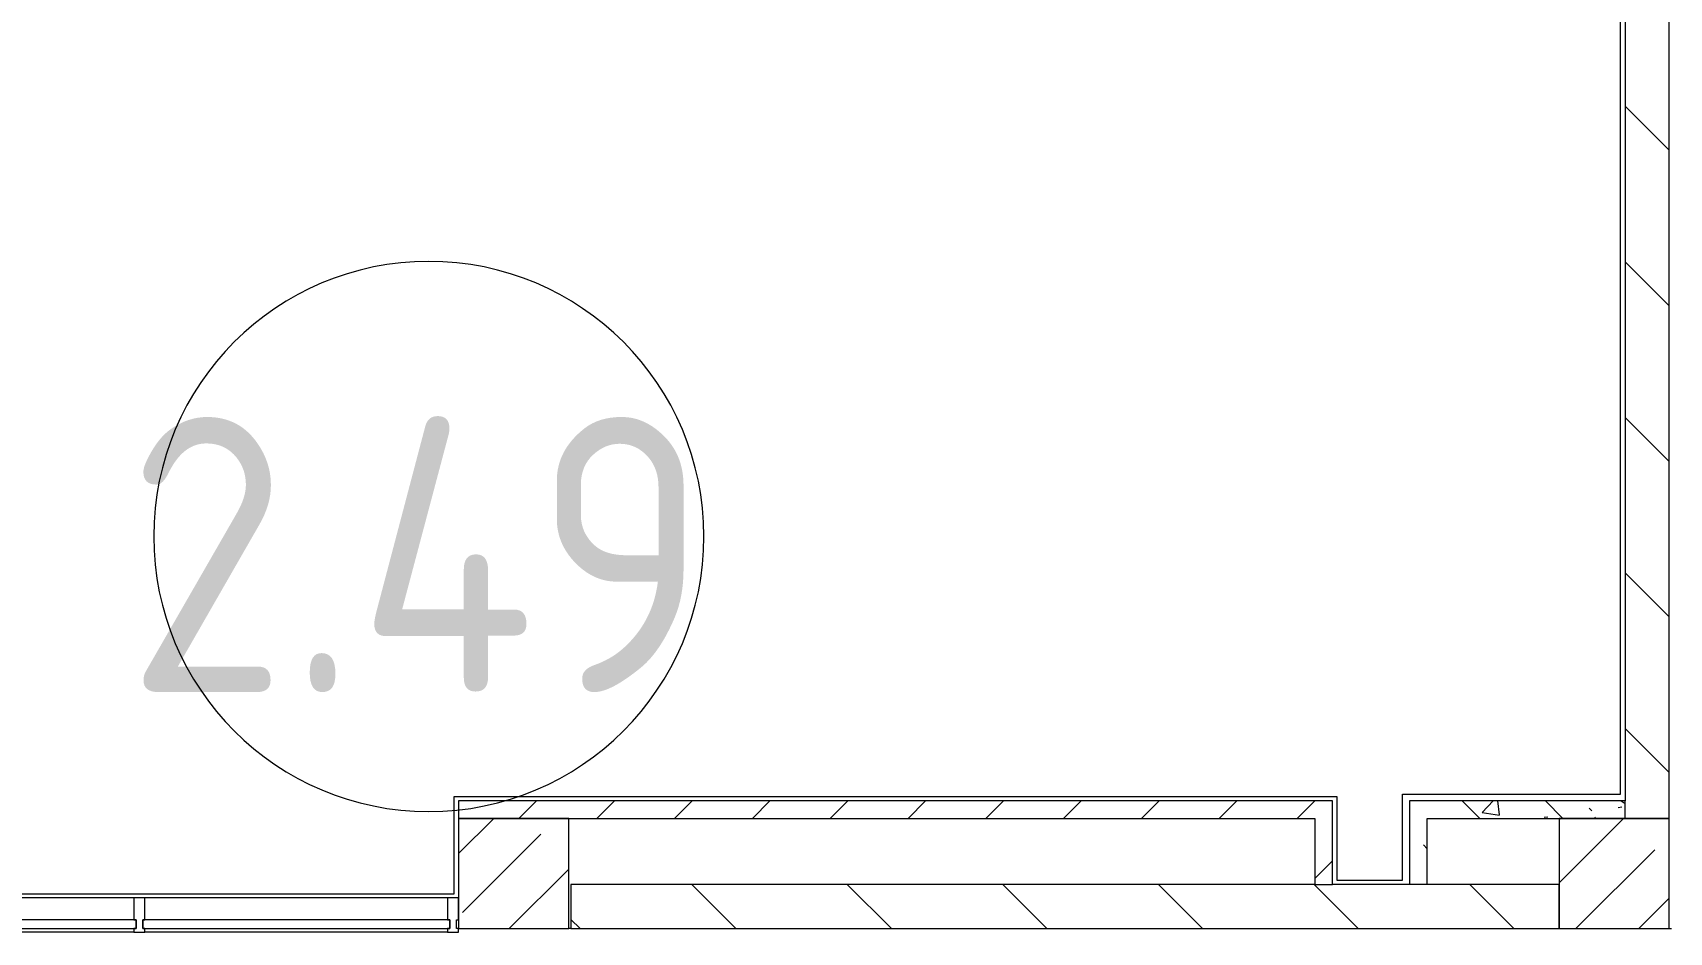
# Model space of a CAD drawing. Header units: millimetres. Extents: x 39815 to 261742, y -8553 to 29000.
# Drawn here: x 238347 to 245782, y 13383 to 17471 of the extents above; entities that cross this region are included whole.
import ezdxf

# ---------------------------------------------------------------- set-up
doc = ezdxf.new("R2010")
doc.units = ezdxf.units.MM
for name, color, linetype, lineweight in [('A-AREA-IDEN', 7, 'Continuous', 9), ('A-GLAZ-CURT-2', 7, 'Continuous', 5), ('A-GLAZ-CWMG-2', 7, 'Continuous', 5), ('A-WALL-2', 7, 'Continuous', 9), ('I-WALL-3', 7, 'Continuous', 5), ('S-COLS', 7, 'Continuous', 5)]:
    doc.layers.add(name, color=color, linetype=linetype, lineweight=lineweight)
doc.layers.add('A-FLOR-1', color=7, linetype='Continuous', lineweight=5, true_color=0xaaaaaa)
doc.layers.add('I-WALL-5', color=7, linetype='Continuous', lineweight=5, true_color=0x787878)
doc.styles.add('GOST Common_3', font='GOST_Common.ttf', dxfattribs={"width": 0.9, "height": 1250})
pattern_1 = [(135, (134731.94, 0), (-353.5534, -353.5534), [])]
pattern_2 = [(45, (134731.94, 0), (-285.1231, 285.1231), []), (45, (135017.06, 0), (-285.1231, 285.1231), [504.031, -100.806, 16.764, -84.042])]
pattern_3 = [(135, (134731.94, 0), (-377.1708, -377.1708), [533.4, -88.9, 17.78, -88.9]), (135, (134731.94, 376.94), (-377.1708, -377.1708), []), (50, (134731.94, 0), (637.6445, -55.7866), [66.675, -733.425]), (355, (134731.94, 0), (-123.3494, 668.6992), [53.34, -586.74]), (100.451, (134785.1, -4.65), (514.299, 612.908), [56.665, -623.315]), (46.184, (134731.94, 177.8), (948.7764, -147.1497), [100.012, -1100.137]), (96.636, (134811, 165.5), (830.909, 865.997), [84.998, -934.973]), (351.184, (134731.9, 177.8), (830.918, 865.988), [80.01, -880.11]), (21, (134820.84, 133.35), (530.6506, -357.9283), [66.675, -733.425]), (326, (134820.84, 133.35), (216.308, 644.6585), [53.34, -586.74]), (71.451, (134865.06, 103.5), (746.9596, 286.7243), [56.665, -623.315]), (37.5, (134731.94, 0), (10.81053, 295.9426), [16.764, -562.864, 16.764, -578.866, -588.962]), (37.5, (134731.94, 0), (10.81053, 295.9426), [-1175.258, 16.764, -572.198]), (7.5, (134731.94, 0), (233.8692, 350.63175), [16.764, -322.834, 16.764, -549.529, -224.472]), (7.5, (134731.94, 0), (233.8692, 350.63175), [-905.891, 16.764, -207.708]), (327.5, (134533.7, 0), (474.5678, -20.0513), [16.764, -205.486, 16.764, -676.656, -920.115]), (327.5, (134533.7, 0), (474.5678, -20.0513), [-915.67, 16.764, -903.351]), (317.5, (134444.8, 0), (518.4522, 88.9934), [16.764, -272.161, 16.764, -443.738, -653.415]), (317.5, (134444.8, 0), (518.4522, 88.9934), [-749.427, 16.764, -636.651])]
pattern_4 = [(45, (134731.94, 0), (-176.7767, 176.7767), [])]

# ---------------------------------------------------------------- blocks, each defined once
blk = doc.blocks.new('Прямоугольный импост - Импост структурный с накладкой - 160мм Темный-30756008-Общий план 2 этажа с размещением фрагментов 2_8-2_11')
at = {"layer": 'A-GLAZ-CWMG-2'}
for p, q in [((-50, 0), (-50, 17)), ((-50, 17), (0, 17)), ((-40, 0), (-50, 0)), ((-40, -40), (-40, 0)), ((0, 0), (-10, 0)), ((-10, 0), (-10, -40)), ((0, 17), (0, 0)), ((-50, -140), (-50, -40)), ((-50, -40), (-40, -40)), ((-10, -40), (0, -40)), ((0, -40), (0, -140)), ((0, -140), (-50, -140))]:
    blk.add_line(p, q, dxfattribs=at)
blk = doc.blocks.new('Системная панель - Стекло - 40мм-32427251-Общий план 2 этажа с размещением фрагментов 2_8-2_11')
at = {"layer": 'A-GLAZ-CURT-2'}
h = blk.add_hatch(dxfattribs=at)
h.set_pattern_fill('FP_188', color=256, style=0, pattern_type=2)
h.set_pattern_definition([(45, (-105312.5, -12900), (-1414.214, 1414.214), [1000, -3000]), (45, (-106312.5, -13400), (-1414.214, 1414.214), [3000, -1000]), (45, (-104312.5, -13900), (-1414.214, 1414.214), [1000, -3000])])
h.paths.add_polyline_path([(697.5, 0), (697.5, 40), (-697.5, 40), (-697.5, 0), (30.4, 0)])
for p, q in [((697.5, 40), (-697.5, 40)), ((-697.5, 40), (-697.5, 0)), ((697.5, 0), (697.5, 40)), ((-697.5, 0), (697.5, 0))]:
    blk.add_line(p, q, dxfattribs=at)
blk = doc.blocks.new('Прямоугольный импост - Импост структурный с накладкой - 160мм Темный-32427249-Общий план 2 этажа с размещением фрагментов 2_8-2_11')
at = {"layer": 'A-GLAZ-CWMG-2'}
for p, q in [((105500, 13540), (104125, 13540)), ((105500, 13383), (104125, 13383))]:
    blk.add_line(p, q, dxfattribs=at)
blk = doc.blocks.new('Системная панель - Стекло - 40мм-32427252-Общий план 2 этажа с размещением фрагментов 2_8-2_11')
at = {"layer": 'A-GLAZ-CURT-2'}
for p, q in [((720, 40), (-720, 40)), ((-720, 40), (-720, 0)), ((-720, 0), (720, 0)), ((720, 0), (720, 40))]:
    blk.add_line(p, q, dxfattribs=at)
blk = doc.blocks.new('Прямоугольный импост - Импост структурный с накладкой - 160мм Темный-32427250-Общий план 2 этажа с размещением фрагментов 2_8-2_11')
at = {"layer": 'A-GLAZ-CWMG-2'}
for p, q in [((104075, 13540), (102655, 13540)), ((104075, 13383), (102655, 13383))]:
    blk.add_line(p, q, dxfattribs=at)
blk = doc.blocks.new('Прямоугольный импост - Импост структурный с накладкой - 160мм Темный-30755591-Общий план 2 этажа с размещением фрагментов 2_8-2_11')
at = {"layer": 'A-GLAZ-CWMG-2'}
for p, q in [((-25, 0), (-25, 17)), ((-25, 17), (25, 17)), ((-15, 0), (-25, 0)), ((-15, -40), (-15, 0)), ((25, 0), (15, 0)), ((15, 0), (15, -40)), ((25, 17), (25, 0)), ((-25, -140), (-25, -40)), ((-25, -40), (-15, -40)), ((15, -40), (25, -40)), ((25, -40), (25, -140)), ((25, -140), (-25, -140))]:
    blk.add_line(p, q, dxfattribs=at)
blk = doc.blocks.new('Марка_Помещения - Номер-25198446-Общий план 2 этажа с размещением фрагментов 2_8-2_11')
at = {"layer": 'A-AREA-IDEN'}
for start, end in [(360, 180), (180, 360)]:
    blk.add_arc((0, 0), 2.5, start, end, dxfattribs=at)

msp = doc.modelspace()

# ---------------------------------------------------------------- hatches: boundary and pattern name
at = {"layer": 'I-WALL-3'}
h = msp.add_hatch(dxfattribs=at)
h.set_pattern_fill('FP_72', color=256, style=0, pattern_type=2)
h.set_pattern_definition(pattern_1)
h.paths.add_polyline_path([(245781.9, 13900), (245781.9, 20900), (245581.9, 20900), (245581.9, 13900)])
h = msp.add_hatch(dxfattribs=at)
h.set_pattern_fill('FP_73', color=256, style=0, pattern_type=2)
h.set_pattern_definition(pattern_4)
h.paths.add_polyline_path([(244171.9, 13900), (244251.9, 13900), (244251.9, 13980), (240281.9, 13980), (240281.9, 13900), (244008.5, 13900)])
h = msp.add_hatch(dxfattribs=at)
h.set_pattern_fill('FP_73', color=256, style=0, pattern_type=2)
h.set_pattern_definition(pattern_4)
h.paths.add_polyline_path([(244251.9, 13600), (244251.9, 13900), (244171.9, 13900), (244171.9, 13600)])
h = msp.add_hatch(dxfattribs=at)
h.set_pattern_fill('FP_72', color=256, style=0, pattern_type=2)
h.set_pattern_definition(pattern_1)
h.paths.add_polyline_path([(244008.5, 13400), (245281.9, 13400), (245281.9, 13600), (240791.9, 13600), (240791.9, 13400), (242900.1, 13400)])
at = {"layer": 'I-WALL-5'}
h = msp.add_hatch(dxfattribs=at)
h.set_pattern_fill('FP_78', color=256, style=0, pattern_type=2)
h.set_pattern_definition(pattern_3)
h.paths.add_polyline_path([(244601.9, 13600), (244681.9, 13600), (244681.9, 13980), (244601.9, 13980), (244601.9, 13664.4)])
h = msp.add_hatch(dxfattribs=at)
h.set_pattern_fill('FP_78', color=256, style=0, pattern_type=2)
h.set_pattern_definition(pattern_3)
h.paths.add_polyline_path([(245581.9, 13900), (245581.9, 13980), (244681.9, 13980), (244681.9, 13900)])
at = {"layer": 'S-COLS'}
h = msp.add_hatch(dxfattribs=at)
h.set_pattern_fill('FP_69', color=256, style=0, pattern_type=2)
h.set_pattern_definition(pattern_2)
h.paths.add_polyline_path([(240281.9, 13400), (240781.9, 13400), (240781.9, 13900), (240281.9, 13900), (240281.9, 13664.4)])
h = msp.add_hatch(dxfattribs=at)
h.set_pattern_fill('FP_69', color=256, style=0, pattern_type=2)
h.set_pattern_definition(pattern_2)
h.paths.add_polyline_path([(245671.1, 13400), (245781.9, 13400), (245781.9, 13900), (245281.9, 13900), (245281.9, 13400)])

# ---------------------------------------------------------------- linework, layer by layer
at = {"layer": 'A-FLOR-1'}
for p, q in [((245560.9, 14011), (245560.9, 20308)), ((240261.9, 13557), (240261.9, 14000)), ((240261.9, 14000), (244271.9, 14000)), ((244271.9, 14000), (244271.9, 13620)), ((244570.9, 13620), (244570.9, 14011)), ((244570.9, 14011), (245560.9, 14011)), ((244271.9, 13620), (244570.9, 13620)), ((237386.9, 13557), (240261.9, 13557)), ((240791.9, 13400), (240781.9, 13400)), ((245781.9, 13400.5), (245792.8, 13400.5))]:
    msp.add_line(p, q, dxfattribs=at)
at = {"layer": 'A-WALL-2'}
for p, q in [((245581.9, 13900), (245581.9, 13980)), ((244171.9, 13600), (244251.9, 13600))]:
    msp.add_line(p, q, dxfattribs=at)
at = {"layer": 'I-WALL-3'}
for p, q in [((245581.9, 20900), (245581.9, 13980)), ((245781.9, 13900), (245781.9, 20900)), ((244251.9, 13980), (240281.9, 13980)), ((240281.9, 13980), (240281.9, 13900)), ((244251.9, 13600), (244251.9, 13980)), ((244601.9, 13980), (244601.9, 13600)), ((245581.9, 13980), (244601.9, 13980)), ((240281.9, 13900), (244171.9, 13900)), ((244171.9, 13900), (244171.9, 13600)), ((244681.9, 13600), (244681.9, 13900)), ((244681.9, 13900), (245781.9, 13900)), ((244171.9, 13600), (240791.9, 13600)), ((240791.9, 13600), (240791.9, 13400)), ((245281.9, 13600), (244251.9, 13600)), ((245281.9, 13400), (245281.9, 13600)), ((240791.9, 13400), (245281.9, 13400))]:
    msp.add_line(p, q, dxfattribs=at)
at = {"layer": 'S-COLS'}
for p, q in [((240781.9, 13900), (240281.9, 13900)), ((240281.9, 13900), (240281.9, 13400)), ((240781.9, 13400), (240781.9, 13900)), ((245581.9, 13900), (245281.9, 13900)), ((245281.9, 13900), (245281.9, 13600)), ((245781.9, 13900), (245581.9, 13900)), ((245781.9, 13400), (245781.9, 13900)), ((245281.9, 13600), (245281.9, 13400)), ((240281.9, 13400), (240781.9, 13400)), ((245281.9, 13400), (245781.9, 13400))]:
    msp.add_line(p, q, dxfattribs=at)

# ---------------------------------------------------------------- block references
at = {"layer": 'A-AREA-IDEN', "xscale": 499.9999999999995, "yscale": 499.9999999999995, "zscale": 499.9999999999995}
msp.add_blockref('Марка_Помещения - Номер-25198446-Общий план 2 этажа с размещением фрагментов 2_8-2_11', (240146.5, 15181.6), dxfattribs=at)
at = {"layer": 'A-GLAZ-CURT-2'}
for name, p in [('Системная панель - Стекло - 40мм-32427252-Общий план 2 этажа с размещением фрагментов 2_8-2_11', (238096.9, 13400)), ('Системная панель - Стекло - 40мм-32427251-Общий план 2 этажа с размещением фрагментов 2_8-2_11', (239544.4, 13400))]:
    msp.add_blockref(name, p, dxfattribs=at)
at = {"layer": 'A-GLAZ-CWMG-2'}
for name in ['Прямоугольный импост - Импост структурный с накладкой - 160мм Темный-32427250-Общий план 2 этажа с размещением фрагментов 2_8-2_11', 'Прямоугольный импост - Импост структурный с накладкой - 160мм Темный-32427249-Общий план 2 этажа с размещением фрагментов 2_8-2_11']:
    msp.add_blockref(name, (134731.9, 0), dxfattribs=at)
at = {"layer": 'A-GLAZ-CWMG-2', "extrusion": (0, 0, -1), "rotation": 180}
for name, p in [('Прямоугольный импост - Импост структурный с накладкой - 160мм Темный-30755591-Общий план 2 этажа с размещением фрагментов 2_8-2_11', (-238831.9, 13400)), ('Прямоугольный импост - Импост структурный с накладкой - 160мм Темный-30756008-Общий план 2 этажа с размещением фрагментов 2_8-2_11', (-240281.9, 13400))]:
    msp.add_blockref(name, p, dxfattribs=at)

# ---------------------------------------------------------------- texts
at = {"layer": 'A-AREA-IDEN', "insert": (238772.9, 15724.4), "char_height": 1250, "width": 3427.214, "attachment_point": 1, "style": 'GOST Common_3'}
msp.add_mtext('2.49', dxfattribs=at)

doc.saveas('drawing.dxf')
